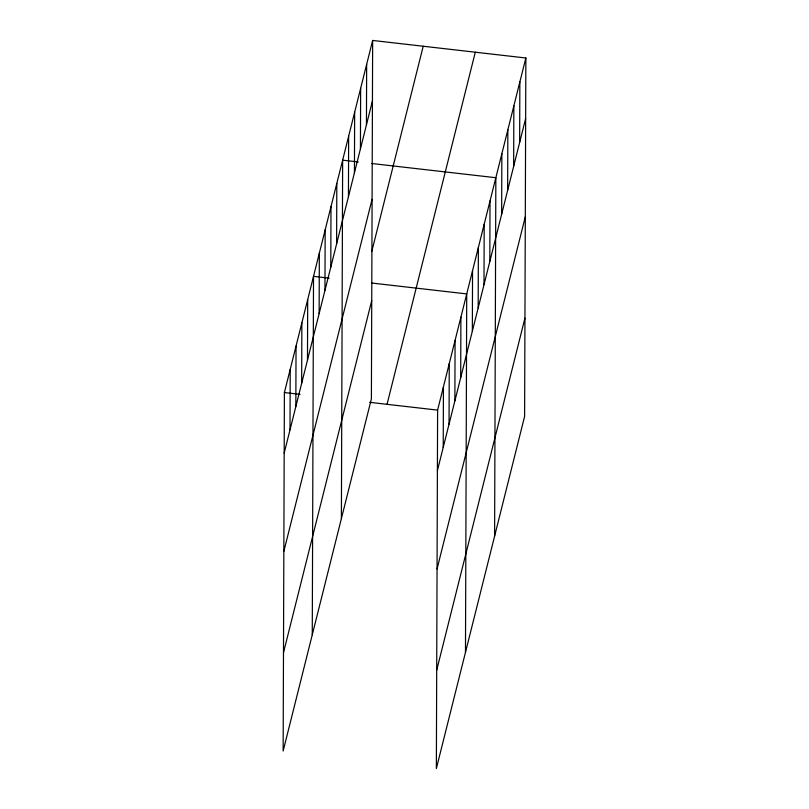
<?xml version="1.0" encoding="UTF-8"?>
<svg xmlns="http://www.w3.org/2000/svg" width="809" height="809" viewBox="0 0 809 809"><rect width="100%" height="100%" fill="white"/><g stroke="black" fill="none" stroke-linecap="round" stroke-linejoin="round"><path stroke-width="1.21" d="M372.646 40.45L284.394 392.567L283.14 751.005L371.392 398.888L372.646 40.45L525.86 57.995L524.606 416.433L436.354 768.55L437.608 410.112L525.86 57.995M290.006 429.842L290.219 369.329M295.831 406.603L296.043 346.09M301.656 383.365L301.868 322.842M307.481 360.116L307.693 299.603M312.264 634.802L313.518 276.365L329.172 278.154M319.13 313.639L319.343 253.126M324.955 290.401L325.167 229.887M330.78 267.162L330.992 206.649M336.605 243.924L336.817 183.41M341.388 518.609L342.642 160.172L358.286 161.962M348.436 196.739L348.639 136.225M354.433 172.792L354.645 112.279M360.43 148.856L360.642 88.333M366.437 124.91L366.649 64.396M443.221 447.387L443.433 386.874M449.046 424.149L449.258 363.635M454.87 400.91L455.073 340.397M460.695 377.672L460.897 317.148M465.478 652.347L466.722 293.91L371.523 283.008M472.345 331.184L472.547 270.671M478.17 307.946L478.372 247.433M483.994 284.707L484.197 224.194M489.819 261.469L490.021 200.956M494.602 536.155L495.846 177.717L371.533 163.479M501.641 214.284L501.853 153.771M507.637 190.337L507.85 129.824M513.644 166.401L513.857 105.888M519.641 142.455L519.853 81.942M284.181 453.08L372.433 100.963M283.838 551.394L372.089 199.277M371.746 251.579L423.208 46.244M283.484 652.691L371.736 300.574M387.046 404.318L475.298 52.211M437.396 470.626L525.648 118.508M437.052 568.939L525.304 216.822M436.698 670.236L524.95 318.119M284.394 392.567L300.048 394.357M369.683 402.336L437.608 410.112"/></g></svg>
